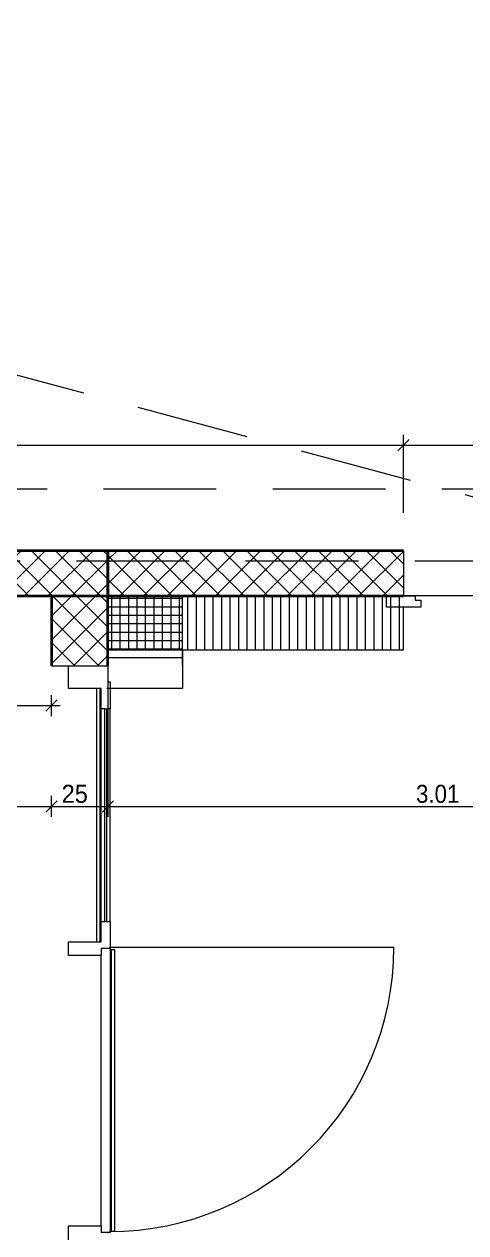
# Model space of a CAD drawing. Header units: millimetres. Extents: x -3497 to 2618, y -1809 to 2456.
# Drawn here: x 754 to 950, y 1356 to 1893 of the extents above; entities that cross this region are included whole.
import ezdxf
from ezdxf.enums import TextEntityAlignment as Align

# ---------------------------------------------------------------- set-up
doc = ezdxf.new("R2010")
doc.units = ezdxf.units.MM
doc.header["$LTSCALE"] = 100
doc.linetypes.add('HIDDENX2', pattern=[0.75, 0.5, -0.25])
for name, color, linetype, true_color in [('00_Anm.FP', 7, 'Continuous', 0x00c0ff), ('10-0.05 Solid', 1, 'Continuous', 0xff0000), ('10-0.13 Solid', 7, 'Continuous', 0x000000), ('10-0.18 Solid', 9, 'Continuous', 0x808080), ('20-(100) Aussenwände', 7, 'Continuous', 0xc0c0c0), ('20-Beton', 9, 'Continuous', 0x808080), ('30-Text', 7, 'Continuous', 0xff8000), ('30-Text 6', 3, 'Continuous', 0x00ff00), ('40-Raumstempel', 7, 'Continuous', 0x000000), ('50-Symbole & Gruppen', 1, 'Continuous', 0xff0000), ('50-Türen&Fenster', 9, 'Continuous', 0x808080)]:
    doc.layers.add(name, color=color, linetype=linetype, true_color=true_color)
doc.styles.add('Arial', font='arial.ttf')

# ---------------------------------------------------------------- blocks, each defined once
blk = doc.blocks.new('*X590')
at = {"layer": '10-0.05 Solid', "color": 18, "linetype": 'Continuous', "lineweight": 13, "true_color": 0x000000}
for p, q in [((542.1, 1639.07), (562, 1658.98)), ((542.1, 1649.68), (551.4, 1658.98)), ((565.29, 1638.98), (545.29, 1658.98)), ((552.61, 1638.98), (572.61, 1658.98)), ((575.89, 1638.98), (555.89, 1658.98)), ((563.22, 1638.98), (583.22, 1658.98)), ((586.5, 1638.98), (566.5, 1658.98)), ((573.82, 1638.98), (593.82, 1658.98)), ((597.11, 1638.98), (577.11, 1658.98)), ((584.43, 1638.98), (604.43, 1658.98)), ((607.71, 1638.98), (587.71, 1658.98)), ((595.04, 1638.98), (615.04, 1658.98)), ((618.32, 1638.98), (598.32, 1658.98)), ((605.64, 1638.98), (625.64, 1658.98)), ((628.93, 1638.98), (608.93, 1658.98)), ((616.25, 1638.98), (636.25, 1658.98)), ((639.53, 1638.98), (619.53, 1658.98)), ((626.86, 1638.98), (646.86, 1658.98)), ((650.14, 1638.98), (630.14, 1658.98)), ((637.46, 1638.98), (657.46, 1658.98)), ((660.75, 1638.98), (640.75, 1658.98)), ((648.07, 1638.98), (668.07, 1658.98)), ((671.35, 1638.98), (651.35, 1658.98)), ((658.68, 1638.98), (678.68, 1658.98)), ((681.96, 1638.98), (661.96, 1658.98)), ((669.28, 1638.98), (689.28, 1658.98)), ((692.57, 1638.98), (672.57, 1658.98)), ((679.89, 1638.98), (699.89, 1658.98)), ((703.17, 1638.98), (683.17, 1658.98)), ((690.5, 1638.98), (710.5, 1658.98)), ((713.78, 1638.98), (693.78, 1658.98)), ((701.1, 1638.98), (721.1, 1658.98)), ((724.39, 1638.98), (704.39, 1658.98)), ((711.71, 1638.98), (731.71, 1658.98)), ((734.99, 1638.98), (714.99, 1658.98)), ((722.32, 1638.98), (742.32, 1658.98)), ((745.6, 1638.98), (725.6, 1658.98)), ((732.92, 1638.98), (752.92, 1658.98)), ((756.21, 1638.98), (736.21, 1658.98)), ((743.53, 1638.98), (763.53, 1658.98)), ((766.81, 1638.98), (746.81, 1658.98)), ((754.14, 1638.98), (774.14, 1658.98)), ((777.42, 1638.98), (757.42, 1658.98)), ((764.74, 1638.98), (784.74, 1658.98)), ((788.03, 1638.98), (768.03, 1658.98)), ((791.36, 1646.25), (778.63, 1658.98)), ((791.36, 1656.86), (789.24, 1658.98)), ((775.35, 1638.98), (791.36, 1654.99)), ((554.68, 1638.98), (542.1, 1651.56)), ((544.07, 1638.98), (542.1, 1640.95)), ((785.96, 1638.98), (791.36, 1644.38))]:
    blk.add_line(p, q, dxfattribs=at)
blk = doc.blocks.new('*X656')
at = {"layer": '10-0.05 Solid', "color": 18, "linetype": 'Continuous', "lineweight": 13, "true_color": 0x000000}
for p, q in [((824.34, 1637.76), (791.34, 1637.76)), ((824.34, 1634.01), (791.34, 1634.01)), ((824.34, 1630.26), (791.34, 1630.26)), ((824.34, 1626.51), (791.34, 1626.51)), ((824.34, 1622.76), (791.34, 1622.76)), ((824.34, 1619.01), (791.34, 1619.01)), ((824.34, 1615.26), (791.34, 1615.26)), ((824.34, 1611.51), (791.34, 1611.51))]:
    blk.add_line(p, q, dxfattribs=at)
blk = doc.blocks.new('*X657')
at = {"layer": '10-0.05 Solid', "color": 18, "linetype": 'Continuous', "lineweight": 13, "true_color": 0x000000}
for p, q in [((766.34, 1619.36), (785.84, 1638.86)), ((766.34, 1629.97), (775.23, 1638.86)), ((791.34, 1614.45), (766.93, 1638.86)), ((791.34, 1625.05), (777.54, 1638.86)), ((791.34, 1635.66), (788.15, 1638.86)), ((766.34, 1608.76), (791.34, 1633.76)), ((787.33, 1607.86), (766.34, 1628.84)), ((776.05, 1607.86), (791.34, 1623.15)), ((776.72, 1607.86), (766.34, 1618.23)), ((786.66, 1607.86), (791.34, 1612.54))]:
    blk.add_line(p, q, dxfattribs=at)
blk = doc.blocks.new('*X662')
at = {"layer": '40-Raumstempel', "color": 18, "linetype": 'Continuous', "lineweight": 13, "true_color": 0x000000}
for p, q in [((793.05, 1614.98), (793.05, 1638.98)), ((796.8, 1614.98), (796.8, 1638.98)), ((800.55, 1614.98), (800.55, 1638.98)), ((804.3, 1614.98), (804.3, 1638.98)), ((808.05, 1614.98), (808.05, 1638.98)), ((811.8, 1614.98), (811.8, 1638.98)), ((815.55, 1614.98), (815.55, 1638.98)), ((819.3, 1614.98), (819.3, 1638.98)), ((823.05, 1614.98), (823.05, 1638.98)), ((826.8, 1614.98), (826.8, 1638.98)), ((830.55, 1614.98), (830.55, 1638.98)), ((834.3, 1614.98), (834.3, 1638.98)), ((838.05, 1614.98), (838.05, 1638.98)), ((841.8, 1614.98), (841.8, 1638.98)), ((845.55, 1614.98), (845.55, 1638.98)), ((849.3, 1614.98), (849.3, 1638.98)), ((853.05, 1614.98), (853.05, 1638.98)), ((856.8, 1614.98), (856.8, 1638.98)), ((860.55, 1614.98), (860.55, 1638.98)), ((864.3, 1614.98), (864.3, 1638.98)), ((868.05, 1614.98), (868.05, 1638.98)), ((871.8, 1614.98), (871.8, 1638.98)), ((875.55, 1614.98), (875.55, 1638.98)), ((879.3, 1614.98), (879.3, 1638.98)), ((883.05, 1614.98), (883.05, 1638.98)), ((886.8, 1614.98), (886.8, 1638.98)), ((890.55, 1614.98), (890.55, 1638.98)), ((894.3, 1614.98), (894.3, 1638.98)), ((898.05, 1614.98), (898.05, 1638.98)), ((901.8, 1614.98), (901.8, 1638.98)), ((905.55, 1614.98), (905.55, 1638.98)), ((909.3, 1614.98), (909.3, 1638.98)), ((913.05, 1614.98), (913.05, 1638.98)), ((916.8, 1614.98), (916.8, 1638.98)), ((920.55, 1614.98), (920.55, 1638.98))]:
    blk.add_line(p, q, dxfattribs=at)
blk = doc.blocks.new('*X663')
at = {"layer": '40-Raumstempel', "color": 18, "linetype": 'Continuous', "lineweight": 13, "true_color": 0x000000}
for p, q in [((791.34, 1644.36), (805.96, 1658.98)), ((791.34, 1654.97), (795.35, 1658.98)), ((796.56, 1638.98), (816.56, 1658.98)), ((819.85, 1638.98), (799.85, 1658.98)), ((807.17, 1638.98), (827.17, 1658.98)), ((830.45, 1638.98), (810.45, 1658.98)), ((817.78, 1638.98), (837.78, 1658.98)), ((841.06, 1638.98), (821.06, 1658.98)), ((828.38, 1638.98), (848.38, 1658.98)), ((851.67, 1638.98), (831.67, 1658.98)), ((838.99, 1638.98), (858.99, 1658.98)), ((862.27, 1638.98), (842.27, 1658.98)), ((849.6, 1638.98), (869.6, 1658.98)), ((872.88, 1638.98), (852.88, 1658.98)), ((860.2, 1638.98), (880.2, 1658.98)), ((883.49, 1638.98), (863.49, 1658.98)), ((870.81, 1638.98), (890.81, 1658.98)), ((894.09, 1638.98), (874.09, 1658.98)), ((881.42, 1638.98), (901.42, 1658.98)), ((904.7, 1638.98), (884.7, 1658.98)), ((892.02, 1638.98), (912.02, 1658.98)), ((915.31, 1638.98), (895.31, 1658.98)), ((902.63, 1638.98), (922.36, 1658.71)), ((922.36, 1642.53), (905.91, 1658.98)), ((922.36, 1653.14), (916.52, 1658.98)), ((809.24, 1638.98), (791.34, 1656.87)), ((798.63, 1638.98), (791.34, 1646.27)), ((913.23, 1638.98), (922.36, 1648.1))]:
    blk.add_line(p, q, dxfattribs=at)
blk = doc.blocks.new('AnonymMegaMac_nNn0754')
at = {"layer": '20-Beton', "color": 8, "linetype": 'Continuous', "lineweight": 13, "true_color": 0x808080}
for p, q in [((544.6, 1708.27), (539.6, 1703.27)), ((542.1, 1675.77), (542.1, 1710.46)), ((542.1, 1705.77), (922.36, 1705.77)), ((924.86, 1708.27), (919.86, 1703.27)), ((922.36, 1675.77), (922.36, 1710.46))]:
    blk.add_line(p, q, dxfattribs=at)
at = {"layer": '20-Beton', "color": 8, "linetype": 'Continuous', "lineweight": 18, "true_color": 0x808080, "style": 'Arial'}
for s, height, width, p, p2 in [('5', 5.28, 0.853093, (742.55, 1713.04), (746.05, 1713.04)), ('3.80', 8, 0.953608, (715.78, 1706.73), (736.5, 1706.73))]:
    blk.add_text(s, height=height, dxfattribs=dict(at, width=width)).set_placement(p, p2, align=Align.FIT)
blk = doc.blocks.new('AnonymMegaMac_nNn0755')
at = {"layer": '20-Beton', "color": 8, "linetype": 'Continuous', "lineweight": 13, "true_color": 0x808080}
for p, q in [((924.86, 1708.27), (919.86, 1703.27)), ((922.36, 1675.77), (922.36, 1710.46)), ((922.36, 1705.77), (1062.36, 1705.77)), ((1064.86, 1708.27), (1059.86, 1703.27)), ((1062.36, 1675.77), (1062.36, 1710.46))]:
    blk.add_line(p, q, dxfattribs=at)
at = {"layer": '20-Beton', "color": 8, "linetype": 'Continuous', "lineweight": 18, "true_color": 0x808080, "style": 'Arial', "width": 0.919367}
blk.add_text('1.40', height=8, dxfattribs=at).set_placement((977.49, 1707.36), (997.47, 1707.36), align=Align.FIT)
blk = doc.blocks.new('AnonymMegaMac_nNn01107')
at = {"layer": '20-Beton', "color": 8, "linetype": 'Continuous', "lineweight": 13, "true_color": 0x808080}
for p, q in [((542.1, 1585.6), (542.1, 1618.98)), ((544.6, 1592.79), (539.6, 1587.79)), ((763.84, 1587.79), (768.84, 1592.79)), ((766.34, 1585.6), (766.34, 1594.97)), ((542.1, 1590.29), (766.34, 1590.29))]:
    blk.add_line(p, q, dxfattribs=at)
at = {"layer": '20-Beton', "color": 8, "linetype": 'Continuous', "lineweight": 18, "true_color": 0x808080, "style": 'Arial', "width": 0.960236}
blk.add_text('2.24', height=8, dxfattribs=at).set_placement((640.46, 1591.71), (661.33, 1591.71), align=Align.FIT)
blk = doc.blocks.new('AnonymMegaMac_nNn01108')
at = {"layer": '20-Beton', "color": 8, "linetype": 'Continuous', "lineweight": 13, "true_color": 0x808080}
for p, q in [((763.84, 1587.79), (768.84, 1592.79)), ((766.34, 1585.6), (766.34, 1594.97)), ((766.34, 1590.29), (770.09, 1590.29))]:
    blk.add_line(p, q, dxfattribs=at)
blk = doc.blocks.new('AnonymMegaMac_nNn01117')
at = {"layer": '20-Beton', "color": 8, "linetype": 'Continuous', "lineweight": 13, "true_color": 0x808080}
for p, q in [((766.34, 1540.86), (766.34, 1550.23)), ((-112.67, 1545.54), (766.34, 1545.54)), ((768.84, 1548.04), (763.84, 1543.04))]:
    blk.add_line(p, q, dxfattribs=at)
blk = doc.blocks.new('AnonymMegaMac_nNn01118')
at = {"layer": '20-Beton', "color": 8, "linetype": 'Continuous', "lineweight": 13, "true_color": 0x808080}
for p, q in [((791.36, 1540.86), (791.36, 1618.98)), ((766.34, 1540.86), (766.34, 1550.23)), ((768.84, 1548.04), (763.84, 1543.04)), ((766.34, 1545.54), (791.36, 1545.54)), ((793.86, 1548.04), (788.86, 1543.04))]:
    blk.add_line(p, q, dxfattribs=at)
at = {"layer": '20-Beton', "color": 8, "linetype": 'Continuous', "lineweight": 18, "true_color": 0x808080, "style": 'Arial', "width": 0.9375}
blk.add_text('25', height=8, dxfattribs=at).set_placement((770.81, 1547.13), (782.45, 1547.13), align=Align.FIT)
blk = doc.blocks.new('AnonymMegaMac_nNn01119')
at = {"layer": '20-Beton', "color": 8, "linetype": 'Continuous', "lineweight": 13, "true_color": 0x808080}
for p, q in [((791.36, 1540.86), (791.36, 1618.98)), ((1092.36, 1540.86), (1092.36, 1594.98)), ((793.86, 1548.04), (788.86, 1543.04)), ((791.36, 1545.54), (1092.36, 1545.54)), ((1094.86, 1548.04), (1089.86, 1543.04))]:
    blk.add_line(p, q, dxfattribs=at)
at = {"layer": '20-Beton', "color": 8, "linetype": 'Continuous', "lineweight": 18, "true_color": 0x808080, "style": 'Arial', "width": 0.884021}
blk.add_text('3.01', height=8, dxfattribs=at).set_placement((927.92, 1547.13), (947.13, 1547.13), align=Align.FIT)

msp = doc.modelspace()

# ---------------------------------------------------------------- linework, layer by layer
at = {"layer": '00_Anm.FP', "color": 8, "linetype": 'Continuous', "lineweight": 13, "true_color": 0x808080}
for p, q in [((824.34, 1614.98), (824.34, 1597.9)), ((824.34, 1597.9), (790.89, 1597.9)), ((792.03, 1483.03), (918.12, 1483.03))]:
    msp.add_line(p, q, dxfattribs=at)
at = {"layer": '00_Anm.FP', "color": 8, "linetype": 'Continuous', "lineweight": 35, "true_color": 0x808080}
for points in [[(922.36, 1658.98), (791.34, 1658.98)], [(791.34, 1638.98), (791.34, 1658.98)]]:
    msp.add_lwpolyline(points, dxfattribs=at)
at = {"layer": '00_Anm.FP', "color": 8, "linetype": 'Continuous', "lineweight": 18, "true_color": 0x808080}
for points in [[(791.34, 1614.98), (791.34, 1638.98)], [(791.34, 1614.98), (922.36, 1614.98)]]:
    msp.add_lwpolyline(points, dxfattribs=at)
at = {"layer": '00_Anm.FP', "color": 8, "linetype": 'Continuous', "lineweight": 13, "true_color": 0x808080}
msp.add_arc((792.03, 1483.03), 126.09, 270, 0, dxfattribs=at)
at = {"layer": '10-0.13 Solid', "color": 18, "linetype": 'HIDDENX2', "lineweight": 13, "true_color": 0x000000}
for p, q in [((414.37, 1686.43), (1234.37, 1686.43)), ((1202.36, 1654.37), (382.16, 1654.37))]:
    msp.add_line(p, q, dxfattribs=at)
at = {"layer": '10-0.18 Solid', "color": 8, "linetype": 'Continuous', "lineweight": 35, "true_color": 0x808080}
msp.add_line((791.34, 1607.86), (791.34, 1638.86), dxfattribs=at)
at = {"layer": '20-(100) Aussenwände', "color": 8, "linetype": 'Continuous', "lineweight": 13, "true_color": 0x808080}
for p, q in [((766.34, 1607.86), (773.84, 1607.86)), ((773.84, 1607.86), (788.34, 1607.86)), ((773.84, 1597.86), (773.84, 1607.86)), ((788.34, 1607.86), (791.34, 1607.86)), ((791.34, 1607.86), (791.34, 1600.86)), ((791.34, 1600.86), (792.34, 1600.86)), ((791.34, 1600.86), (791.34, 1597.86)), ((792.34, 1600.86), (792.34, 1597.86)), ((788.34, 1597.86), (773.84, 1597.86)), ((786.34, 1485.46), (786.34, 1597.86)), ((787.84, 1485.46), (787.84, 1597.86)), ((788.34, 1588.86), (788.34, 1597.86)), ((792.34, 1597.86), (791.34, 1597.86)), ((792.34, 1597.86), (792.34, 1588.86)), ((824.34, 1597.86), (792.34, 1597.86)), ((788.34, 1494.46), (788.34, 1588.86)), ((789.99, 1588.86), (788.34, 1588.86)), ((789.99, 1588.86), (790.69, 1588.86)), ((789.99, 1494.46), (789.99, 1588.86)), ((790.69, 1588.86), (790.69, 1494.46)), ((792.34, 1588.86), (790.69, 1588.86)), ((792.34, 1494.46), (792.34, 1588.86)), ((788.34, 1494.46), (789.99, 1494.46)), ((788.34, 1485.46), (788.34, 1494.46)), ((790.69, 1494.46), (789.99, 1494.46)), ((790.69, 1494.46), (792.34, 1494.46)), ((792.34, 1494.46), (792.34, 1482.46)), ((773.84, 1485.46), (788.34, 1485.46)), ((773.84, 1479.46), (773.84, 1485.46)), ((788.34, 1482.46), (788.34, 1479.46)), ((791.34, 1482.46), (788.34, 1482.46)), ((792.34, 1482.46), (791.34, 1482.46)), ((792.34, 1482.46), (792.34, 1356.46)), ((792.84, 1481.96), (792.34, 1481.96)), ((794.34, 1481.96), (792.84, 1481.96)), ((792.84, 1356.96), (792.84, 1481.96)), ((794.34, 1356.96), (794.34, 1481.96)), ((788.34, 1479.46), (773.84, 1479.46)), ((788.34, 1359.46), (788.34, 1479.46)), ((773.84, 1359.46), (788.34, 1359.46)), ((773.84, 1353.26), (773.84, 1359.46)), ((788.34, 1359.46), (788.34, 1356.46)), ((792.84, 1356.96), (792.34, 1356.96)), ((794.34, 1356.96), (792.84, 1356.96)), ((791.34, 1356.46), (788.34, 1356.46)), ((791.34, 1356.46), (791.34, 1356.26)), ((792.34, 1356.46), (791.34, 1356.46))]:
    msp.add_line(p, q, dxfattribs=at)
at = {"layer": '30-Text', "color": 18, "linetype": 'HIDDENX2', "lineweight": 13, "true_color": 0x000000}
msp.add_line((369.87, 1838.88), (1117.37, 1638.98), dxfattribs=at)
msp.add_lwpolyline([(-2130.64, 2152.48), (1117.37, 2152.48), (1117.37, 1638.98), (369.87, 1638.98), (369.87, 1838.88), (-116.13, 1838.88), (-116.13, 1638.98), (-1250.63, 1638.98), (-1250.63, 1838.93), (-1739.62, 1838.93), (-1739.62, 1638.98), (-2130.64, 1638.98)], close=True, dxfattribs=at)
at = {"layer": '30-Text 6', "color": 8, "linetype": 'Continuous', "lineweight": 35, "true_color": 0x808080}
msp.add_line((791.34, 1638.98), (922.36, 1638.98), dxfattribs=at)
at = {"layer": '50-Symbole & Gruppen', "color": 8, "linetype": 'Continuous', "lineweight": 13, "true_color": 0x808080}
for p, q in [((922.36, 1658.98), (922.36, 1638.86)), ((914.86, 1639), (927.56, 1638.99)), ((914.86, 1633.89), (914.86, 1639)), ((927.56, 1638.99), (927.56, 1636.98)), ((927.56, 1636.98), (929.98, 1636.98)), ((929.98, 1636.98), (929.98, 1633.88)), ((929.98, 1633.88), (914.86, 1633.89)), ((922.36, 1614.98), (922.42, 1633.88))]:
    msp.add_line(p, q, dxfattribs=at)
at = {"layer": '50-Türen&Fenster', "color": 8, "linetype": 'Continuous', "lineweight": 35, "true_color": 0x808080}
for points in [[(791.36, 1658.98), (542.1, 1658.98)], [(791.36, 1638.98), (791.36, 1658.98)], [(542.1, 1638.98), (791.36, 1638.98)], [(791.34, 1638.86), (766.34, 1638.86)], [(766.34, 1638.86), (766.34, 1607.86)]]:
    msp.add_lwpolyline(points, dxfattribs=at)
at = {"layer": '50-Türen&Fenster', "color": 8, "linetype": 'Continuous', "lineweight": 18, "true_color": 0x808080}
for points in [[(824.34, 1638.86), (791.34, 1638.86)], [(824.34, 1607.86), (824.34, 1638.86)]]:
    msp.add_lwpolyline(points, dxfattribs=at)

# ---------------------------------------------------------------- block references
for name in ['AnonymMegaMac_nNn0754', 'AnonymMegaMac_nNn0755', '*X590', '*X663', '*X657', '*X656', '*X662', 'AnonymMegaMac_nNn01107', 'AnonymMegaMac_nNn01118', 'AnonymMegaMac_nNn01119', 'AnonymMegaMac_nNn01108', 'AnonymMegaMac_nNn01117']:
    msp.add_blockref(name, (0, 0))

doc.saveas('drawing.dxf')
